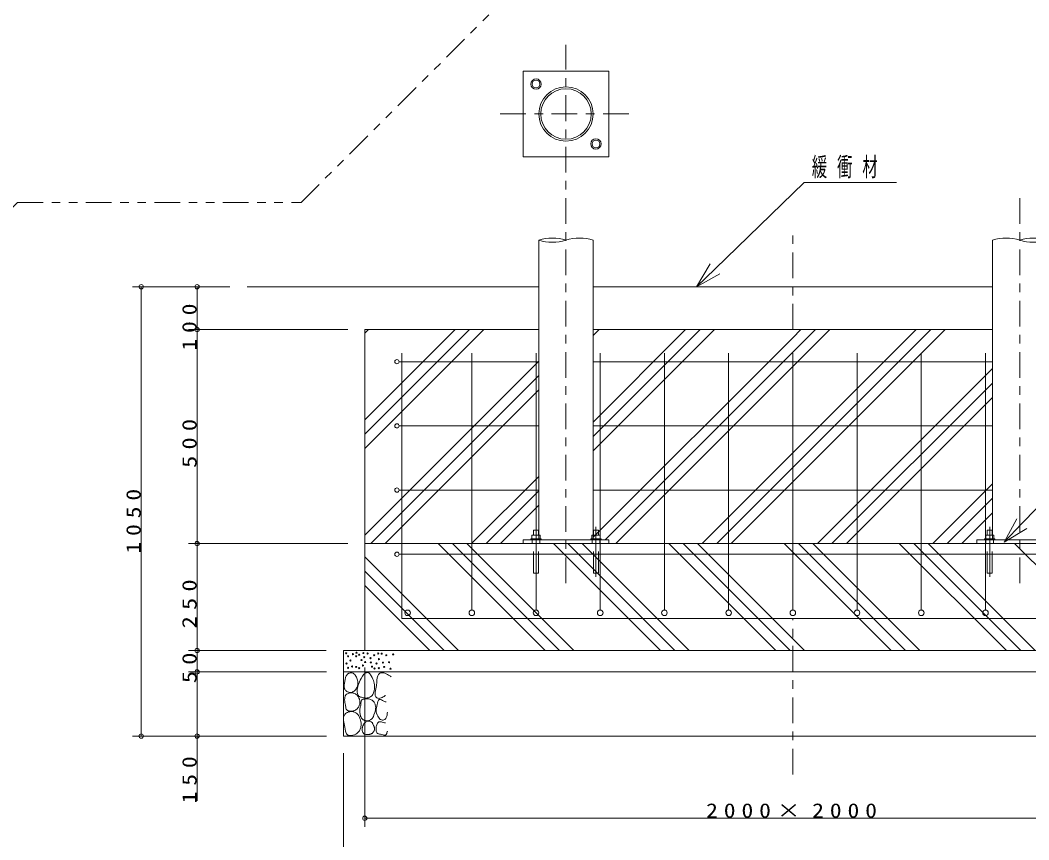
# Model space of a CAD drawing. Units: millimetres on the paper. Extents: x 0 to 420, y -594 to 297.
# Drawn here: x 216.1 to 333.9, y -537.6 to -441.9 of the extents above; entities that cross this region are included whole.
import ezdxf

# ---------------------------------------------------------------- set-up
doc = ezdxf.new("R2010")
doc.units = ezdxf.units.MM
for name, pattern in [('USER1', [4.5, 2.5, -2]), ('USER2', [6, 3, -1, 1, -1]), ('USER3', [8, 3, -1, 1, -1, 1, -1])]:
    doc.linetypes.add(name, pattern=pattern)
for name, color, linetype, lineweight in [('0_2', 7, 'Continuous', 13), ('2D_DIMENSION', 7, 'Continuous', 13), ('2D_OUTLINE', 7, 'USER3', 13), ('3D_GLINE', 7, 'Continuous', 13), ('FOOTING_C', 7, 'USER2', 13), ('HAT', 7, 'Continuous', 13), ('TEXT', 7, 'Continuous', 13)]:
    doc.layers.add(name, color=color, linetype=linetype, lineweight=lineweight)
doc.styles.add('ＭＳ ゴシック', font='')
doc.styles.get('ＭＳ ゴシック').set_extended_font_data('MS Gothic')

msp = doc.modelspace()

# ---------------------------------------------------------------- linework, layer by layer
at = {"layer": '0_2'}
for p, q in [((274.88, -457.826), (274.88, -447.826)), ((284.88, -447.826), (274.88, -447.826)), ((284.88, -457.826), (284.88, -447.826)), ((284.88, -457.826), (274.88, -457.826)), ((276.705, -502.566), (276.705, -467.566)), ((283.055, -502.566), (283.055, -467.566)), ((329.705, -502.566), (329.705, -467.566)), ((256.38, -478.016), (276.705, -478.016)), ((256.38, -515.516), (256.38, -478.016)), ((283.055, -478.016), (329.705, -478.016)), ((260.38, -481.766), (276.705, -481.766)), ((260.705, -511.766), (260.705, -480.766)), ((268.88, -510.791), (268.88, -480.766)), ((276.38, -510.791), (276.38, -480.766)), ((283.055, -481.766), (329.705, -481.766)), ((283.88, -510.791), (283.88, -480.766)), ((291.38, -510.791), (291.38, -480.766)), ((298.88, -510.791), (298.88, -480.766)), ((306.38, -510.791), (306.38, -480.766)), ((313.88, -510.791), (313.88, -480.766)), ((321.38, -510.791), (321.38, -480.766)), ((328.88, -510.791), (328.88, -480.766)), ((260.38, -489.266), (276.705, -489.266)), ((283.055, -489.266), (329.705, -489.266)), ((260.38, -496.766), (276.705, -496.766)), ((283.055, -496.766), (329.705, -496.766)), ((276.08, -502.051), (276.08, -501.466)), ((276.08, -501.466), (276.68, -501.466)), ((276.38, -506.915), (276.38, -501.08)), ((276.68, -502.051), (276.68, -501.466)), ((283.08, -502.051), (283.08, -501.466)), ((283.08, -501.466), (283.68, -501.466)), ((283.38, -506.915), (283.38, -501.08)), ((283.68, -502.051), (283.68, -501.466)), ((329.08, -502.051), (329.08, -501.466)), ((329.08, -501.466), (329.68, -501.466)), ((329.38, -506.915), (329.38, -501.08)), ((329.68, -502.051), (329.68, -501.466)), ((256.38, -503.016), (356.38, -503.016)), ((274.88, -503.016), (274.88, -502.566)), ((284.88, -502.566), (274.88, -502.566)), ((275.78, -502.451), (276.98, -502.451)), ((275.78, -502.451), (275.78, -502.566)), ((275.905, -502.051), (275.905, -502.451)), ((275.905, -502.051), (276.855, -502.051)), ((275.93, -503.016), (275.93, -502.566)), ((276.38, -502.051), (276.38, -502.451)), ((276.83, -503.016), (276.83, -502.566)), ((276.855, -502.051), (276.855, -502.451)), ((276.98, -502.451), (276.98, -502.566)), ((282.78, -502.451), (283.98, -502.451)), ((282.78, -502.451), (282.78, -502.566)), ((282.905, -502.051), (282.905, -502.451)), ((282.905, -502.051), (283.855, -502.051)), ((282.93, -503.016), (282.93, -502.566)), ((283.38, -502.051), (283.38, -502.451)), ((283.83, -503.016), (283.83, -502.566)), ((283.855, -502.051), (283.855, -502.451)), ((283.98, -502.451), (283.98, -502.566)), ((284.88, -503.016), (284.88, -502.566)), ((327.88, -502.566), (337.88, -502.566)), ((327.88, -503.016), (327.88, -502.566)), ((328.78, -502.451), (329.98, -502.451)), ((328.78, -502.451), (328.78, -502.566)), ((328.905, -502.051), (328.905, -502.451)), ((328.905, -502.051), (329.855, -502.051)), ((328.93, -503.016), (328.93, -502.566)), ((329.38, -502.051), (329.38, -502.451)), ((329.83, -503.016), (329.83, -502.566)), ((329.855, -502.051), (329.855, -502.451)), ((329.98, -502.451), (329.98, -502.566)), ((260.38, -504.266), (317.63, -504.266)), ((352.38, -504.266), (306.38, -504.266)), ((260.705, -511.766), (352.055, -511.766)), ((253.88, -515.516), (253.88, -525.516)), ((253.88, -515.516), (358.88, -515.516)), ((253.88, -518.016), (358.88, -518.016)), ((253.88, -525.516), (358.88, -525.516))]:
    msp.add_line(p, q, dxfattribs=at)
at = {"layer": '0_2', "linetype": 'USER1'}
for p, q in [((276.08, -506.466), (276.08, -503.016)), ((276.68, -506.466), (276.68, -503.016)), ((283.08, -506.466), (283.08, -503.016)), ((283.68, -506.466), (283.68, -503.016)), ((329.08, -506.466), (329.08, -503.016)), ((329.68, -506.466), (329.68, -503.016)), ((276.08, -506.466), (276.68, -506.466)), ((283.08, -506.466), (283.68, -506.466)), ((329.08, -506.466), (329.68, -506.466))]:
    msp.add_line(p, q, dxfattribs=at)
at = {"layer": '0_2'}
for centre, radius in [((276.38, -449.326), 0.6), ((276.38, -449.326), 0.45), ((279.88, -452.826), 3.175), ((279.88, -452.826), 2.95), ((283.38, -456.326), 0.6), ((283.38, -456.326), 0.45), ((260.13, -481.766), 0.25), ((260.13, -489.266), 0.25), ((260.13, -496.766), 0.25), ((260.13, -504.266), 0.25), ((261.38, -511.116), 0.325), ((268.88, -511.116), 0.325), ((276.38, -511.116), 0.325), ((283.88, -511.116), 0.325), ((291.38, -511.116), 0.325), ((298.88, -511.116), 0.325), ((306.38, -511.116), 0.325), ((313.88, -511.116), 0.325), ((321.38, -511.116), 0.325), ((328.88, -511.116), 0.325)]:
    msp.add_circle(centre, radius, dxfattribs=at)
for centre, start, end in [((278.292, -472.481), 72.10108, 107.89892), ((278.292, -462.65), 252.10108, 287.89892), ((281.467, -472.481), 72.10108, 107.89892), ((331.292, -472.481), 72.10108, 107.89892), ((334.467, -472.481), 72.10108, 107.89892), ((334.467, -462.65), 252.10108, 287.89892)]:
    msp.add_arc(centre, 5.165, start, end, dxfattribs=at)
at = {"layer": '2D_DIMENSION'}
for p, q in [((240.63, -473.016), (229.256, -473.016)), ((230.256, -473.016), (230.256, -473.516)), ((230.256, -473.516), (230.256, -525.016)), ((240.63, -473.016), (235.785, -473.016)), ((236.785, -473.016), (236.785, -473.516)), ((236.785, -473.516), (236.785, -477.516)), ((254.38, -478.016), (235.785, -478.016)), ((254.38, -478.016), (235.785, -478.016)), ((236.785, -478.016), (236.785, -477.516)), ((236.785, -478.016), (236.785, -478.516)), ((236.785, -478.516), (236.785, -502.516)), ((254.38, -503.016), (235.785, -503.016)), ((254.38, -503.016), (235.785, -503.016)), ((236.785, -503.016), (236.785, -502.516)), ((236.785, -503.016), (236.785, -503.516)), ((236.785, -503.516), (236.785, -515.016)), ((236.785, -515.016), (236.785, -514.516)), ((251.88, -515.516), (235.785, -515.516)), ((251.88, -515.516), (235.785, -515.516)), ((236.785, -515.516), (236.785, -515.016)), ((236.785, -515.516), (236.785, -515.016)), ((236.785, -515.516), (236.785, -518.011)), ((251.886, -518.011), (235.785, -518.011)), ((251.886, -518.011), (235.785, -518.011)), ((236.785, -518.011), (236.785, -518.511)), ((236.785, -518.011), (236.785, -518.511)), ((256.38, -517.516), (256.38, -536.116)), ((236.785, -518.511), (236.785, -525.011)), ((236.785, -518.511), (236.785, -519.011)), ((230.256, -525.516), (230.256, -525.016)), ((236.785, -525.511), (236.785, -525.011)), ((251.88, -525.516), (229.256, -525.516)), ((251.886, -525.511), (235.785, -525.511)), ((236.785, -525.511), (236.785, -533.087)), ((253.88, -527.516), (253.88, -544.145)), ((256.38, -535.116), (256.88, -535.116)), ((256.88, -535.116), (355.88, -535.116))]:
    msp.add_line(p, q, dxfattribs=at)
for centre in [(230.256, -473.016), (236.785, -473.016), (236.785, -478.016), (236.785, -478.016), (236.785, -503.016), (236.785, -503.016), (236.785, -515.516), (236.785, -515.516), (236.785, -518.011), (236.785, -518.011), (230.256, -525.516), (236.785, -525.511), (256.38, -535.116)]:
    msp.add_circle(centre, 0.25, dxfattribs=at)
at = {"layer": '2D_OUTLINE'}
msp.add_lwpolyline([(274.131, -402.354), (248.94, -377.164), (233.539, -377.164), (201.001, -344.626), (167.342, -344.626), (139.641, -372.326), (106.147, -372.326), (99.585, -378.888), (62.697, -378.888), (41.858, -399.727), (41.858, -427.33), (61.377, -446.848), (77.42, -446.848), (112.325, -481.754), (145.71, -481.754), (151.808, -475.655), (203.322, -475.655), (215.808, -463.17), (248.94, -463.17), (274.131, -437.979)], close=True, dxfattribs=at)
at = {"layer": '3D_GLINE'}
for p, q in [((242.63, -473.016), (276.705, -473.016)), ((283.055, -473.016), (329.705, -473.016))]:
    msp.add_line(p, q, dxfattribs=at)
at = {"layer": 'FOOTING_C'}
for p, q in [((279.88, -507.645), (279.88, -444.752)), ((272.204, -452.826), (287.609, -452.826)), ((332.88, -507.645), (332.88, -462.262)), ((306.38, -478.016), (306.38, -466.635)), ((306.38, -529.988), (306.38, -511.766))]:
    msp.add_line(p, q, dxfattribs=at)
at = {"layer": 'HAT'}
for p, q in [((256.38, -488.552), (266.917, -478.016)), ((256.38, -490.236), (268.601, -478.016)), ((256.38, -491.92), (270.284, -478.016)), ((256.38, -478.45), (256.814, -478.016)), ((283.055, -488.818), (293.858, -478.016)), ((283.055, -490.502), (295.541, -478.016)), ((283.055, -492.186), (297.225, -478.016)), ((283.055, -478.715), (283.755, -478.016)), ((306.38, -492.434), (320.798, -478.016)), ((306.38, -478.964), (307.328, -478.016)), ((306.38, -494.118), (322.482, -478.016)), ((306.38, -480.647), (309.012, -478.016)), ((306.38, -495.802), (324.166, -478.016)), ((306.38, -482.331), (310.696, -478.016)), ((283.055, -502.289), (306.38, -478.964)), ((284.462, -502.566), (306.38, -480.647)), ((256.38, -502.023), (276.705, -481.698)), ((285.696, -503.016), (306.38, -482.331)), ((309.269, -503.016), (329.705, -482.579)), ((257.071, -503.016), (276.705, -483.382)), ((258.755, -503.016), (276.705, -485.065)), ((310.953, -503.016), (329.705, -484.263)), ((312.636, -503.016), (329.705, -485.947)), ((295.798, -503.016), (306.38, -492.434)), ((297.482, -503.016), (306.38, -494.118)), ((268.858, -503.016), (276.705, -495.168)), ((299.166, -503.016), (306.38, -495.802)), ((270.541, -503.016), (276.705, -496.852)), ((322.739, -503.016), (329.705, -496.05)), ((324.423, -503.016), (329.705, -497.734)), ((272.225, -503.016), (276.705, -498.536)), ((326.107, -503.016), (329.705, -499.417)), ((277.438, -515.516), (264.938, -503.016)), ((279.121, -515.516), (266.621, -503.016)), ((280.805, -515.516), (268.305, -503.016)), ((290.908, -515.516), (278.408, -503.016)), ((292.592, -515.516), (280.092, -503.016)), ((294.276, -515.516), (281.776, -503.016)), ((304.378, -515.516), (291.878, -503.016)), ((306.062, -515.516), (293.562, -503.016)), ((307.746, -515.516), (295.246, -503.016)), ((317.849, -515.516), (305.349, -503.016)), ((319.532, -515.516), (307.032, -503.016)), ((321.216, -515.516), (308.716, -503.016)), ((331.319, -515.516), (318.819, -503.016)), ((333.003, -515.516), (320.503, -503.016)), ((334.687, -515.516), (322.187, -503.016)), ((344.789, -515.516), (332.289, -503.016)), ((267.335, -515.516), (256.38, -504.561)), ((265.651, -515.516), (256.38, -506.244)), ((263.967, -515.516), (256.38, -507.928))]:
    msp.add_line(p, q, dxfattribs=at)
for points in [[(254.045, -519.104), (254.083, -518.888), (254.13, -518.671), (254.164, -518.567), (254.207, -518.47), (254.263, -518.381), (254.333, -518.302), (254.393, -518.255), (254.459, -518.214), (254.53, -518.181), (254.605, -518.155), (254.682, -518.138), (254.76, -518.13), (254.837, -518.131), (254.911, -518.142), (254.964, -518.157), (255.015, -518.178), (255.064, -518.204), (255.11, -518.235), (255.196, -518.31), (255.272, -518.4), (255.339, -518.501), (255.397, -518.612), (255.447, -518.728), (255.488, -518.848), (255.526, -518.986), (255.552, -519.124), (255.565, -519.261), (255.566, -519.395), (255.552, -519.528), (255.525, -519.657), (255.482, -519.783), (255.424, -519.906), (255.364, -520.003), (255.294, -520.096), (255.215, -520.181), (255.128, -520.256), (255.034, -520.32), (254.934, -520.37), (254.828, -520.404), (254.718, -520.419), (254.626, -520.417), (254.533, -520.402), (254.442, -520.375), (254.354, -520.338), (254.272, -520.29), (254.197, -520.234), (254.131, -520.169), (254.077, -520.098), (254.046, -520.046), (254.021, -519.99), (254.002, -519.933), (253.987, -519.873), (253.971, -519.749), (253.97, -519.621), (253.98, -519.49), (253.998, -519.358)], [(256.322, -521.061), (256.15, -521.027), (255.976, -520.984), (255.893, -520.956), (255.815, -520.923), (255.743, -520.883), (255.681, -520.836), (255.631, -520.784), (255.589, -520.724), (255.556, -520.659), (255.531, -520.587), (255.512, -520.511), (255.5, -520.431), (255.493, -520.261), (255.506, -520.082), (255.534, -519.901), (255.572, -519.723), (255.617, -519.553), (255.679, -519.351), (255.75, -519.163), (255.834, -518.977), (255.937, -518.783), (256.094, -518.532), (256.182, -518.41), (256.276, -518.299), (256.373, -518.205), (256.473, -518.132), (256.524, -518.106), (256.574, -518.088), (256.625, -518.078), (256.675, -518.078), (256.757, -518.098), (256.838, -518.141), (256.916, -518.203), (256.992, -518.282), (257.064, -518.374), (257.132, -518.474), (257.253, -518.687), (257.333, -518.856), (257.399, -519.022), (257.451, -519.185), (257.489, -519.346), (257.513, -519.508), (257.524, -519.67), (257.523, -519.835), (257.509, -520.002), (257.471, -520.233), (257.442, -520.346), (257.404, -520.457), (257.358, -520.563), (257.302, -520.663), (257.235, -520.754), (257.157, -520.836), (257.071, -520.904), (256.975, -520.96), (256.873, -521.006), (256.765, -521.041), (256.654, -521.064), (256.542, -521.075), (256.431, -521.074)], [(254.109, -521.894), (254.057, -521.584), (254.037, -521.422), (254.026, -521.261), (254.03, -521.105), (254.039, -521.03), (254.053, -520.958), (254.072, -520.889), (254.099, -520.824), (254.132, -520.764), (254.173, -520.708), (254.209, -520.669), (254.249, -520.634), (254.341, -520.572), (254.445, -520.523), (254.558, -520.487), (254.677, -520.465), (254.799, -520.457), (254.921, -520.463), (255.039, -520.483), (255.103, -520.501), (255.164, -520.524), (255.28, -520.581), (255.386, -520.654), (255.482, -520.74), (255.567, -520.839), (255.639, -520.947), (255.699, -521.065), (255.745, -521.189), (255.768, -521.277), (255.784, -521.366), (255.794, -521.457), (255.797, -521.548), (255.793, -521.64), (255.782, -521.731), (255.764, -521.82), (255.74, -521.908), (255.708, -521.994), (255.67, -522.076), (255.625, -522.155), (255.573, -522.229), (255.514, -522.299), (255.448, -522.363), (255.376, -522.421), (255.296, -522.472), (255.229, -522.507), (255.158, -522.537), (255.085, -522.563), (255.01, -522.583), (254.934, -522.599), (254.857, -522.61), (254.781, -522.615), (254.706, -522.616), (254.632, -522.61), (254.562, -522.599), (254.495, -522.582), (254.432, -522.56), (254.374, -522.531), (254.321, -522.496), (254.276, -522.455), (254.237, -522.408), (254.206, -522.354), (254.182, -522.295), (254.164, -522.232), (254.149, -522.166)], [(255.905, -521.894), (255.92, -521.831), (255.927, -521.764), (255.93, -521.627), (255.937, -521.496), (255.948, -521.436), (255.97, -521.381), (256.003, -521.332), (256.048, -521.29), (256.102, -521.255), (256.163, -521.225), (256.231, -521.201), (256.302, -521.182), (256.451, -521.157), (256.559, -521.147), (256.665, -521.146), (256.767, -521.152), (256.866, -521.167), (256.962, -521.191), (257.052, -521.223), (257.139, -521.265), (257.221, -521.317), (257.286, -521.369), (257.347, -521.426), (257.404, -521.49), (257.456, -521.558), (257.502, -521.63), (257.543, -521.705), (257.578, -521.783), (257.606, -521.862), (257.639, -522.007), (257.652, -522.153), (257.647, -522.302), (257.627, -522.451), (257.595, -522.601), (257.552, -522.751), (257.445, -523.049), (257.38, -523.208), (257.304, -523.356), (257.26, -523.425), (257.21, -523.488), (257.155, -523.545), (257.092, -523.594), (257.041, -523.626), (256.986, -523.653), (256.867, -523.693), (256.74, -523.715), (256.608, -523.72), (256.477, -523.706), (256.351, -523.676), (256.234, -523.628), (256.18, -523.597), (256.13, -523.562), (256.054, -523.492), (255.99, -523.411), (255.938, -523.32), (255.896, -523.222), (255.864, -523.119), (255.839, -523.012), (255.821, -522.902), (255.809, -522.792), (255.802, -522.675), (255.8, -522.56), (255.804, -522.445), (255.813, -522.333), (255.828, -522.222), (255.848, -522.112), (255.874, -522.003)], [(254.045, -524.46), (253.953, -524.081), (253.915, -523.882), (253.89, -523.683), (253.885, -523.489), (253.891, -523.396), (253.904, -523.305), (253.926, -523.218), (253.956, -523.136), (253.995, -523.058), (254.045, -522.985), (254.133, -522.892), (254.239, -522.813), (254.359, -522.747), (254.489, -522.696), (254.627, -522.662), (254.767, -522.644), (254.905, -522.645), (255.039, -522.664), (255.117, -522.686), (255.191, -522.714), (255.262, -522.75), (255.33, -522.791), (255.455, -522.892), (255.566, -523.012), (255.664, -523.149), (255.748, -523.299), (255.818, -523.459), (255.873, -523.626), (255.923, -523.845), (255.938, -523.955), (255.947, -524.065), (255.949, -524.175), (255.944, -524.284), (255.931, -524.39), (255.911, -524.495), (255.884, -524.597), (255.848, -524.697), (255.805, -524.792), (255.753, -524.884), (255.692, -524.97), (255.623, -525.052), (255.544, -525.128), (255.456, -525.198), (255.315, -525.286), (255.161, -525.358), (254.999, -525.412), (254.837, -525.446), (254.68, -525.456), (254.605, -525.452), (254.534, -525.441), (254.467, -525.423), (254.406, -525.399), (254.35, -525.366), (254.301, -525.326), (254.239, -525.248), (254.192, -525.155), (254.157, -525.049), (254.13, -524.934), (254.089, -524.693)], [(256.387, -525.294), (256.347, -525.279), (256.31, -525.258), (256.275, -525.233), (256.243, -525.204), (256.213, -525.172), (256.186, -525.135), (256.162, -525.096), (256.141, -525.055), (256.106, -524.967), (256.081, -524.873), (256.068, -524.778), (256.066, -524.685), (256.071, -524.619), (256.082, -524.555), (256.098, -524.494), (256.118, -524.434), (256.167, -524.318), (256.226, -524.204), (256.284, -524.102), (256.349, -524.006), (256.385, -523.961), (256.425, -523.92), (256.468, -523.883), (256.515, -523.851), (256.585, -523.816), (256.66, -523.791), (256.74, -523.776), (256.822, -523.771), (256.903, -523.776), (256.982, -523.791), (257.056, -523.816), (257.125, -523.851), (257.175, -523.887), (257.22, -523.93), (257.261, -523.978), (257.297, -524.03), (257.33, -524.086), (257.36, -524.145), (257.413, -524.268), (257.462, -524.397), (257.482, -524.461), (257.499, -524.526), (257.511, -524.59), (257.517, -524.654), (257.517, -524.718), (257.509, -524.781), (257.494, -524.841), (257.472, -524.901), (257.443, -524.958), (257.408, -525.013), (257.368, -525.065), (257.323, -525.113), (257.274, -525.158), (257.221, -525.198), (257.175, -525.227), (257.127, -525.253), (257.077, -525.275), (257.027, -525.294), (256.975, -525.31), (256.922, -525.323), (256.814, -525.339), (256.705, -525.344), (256.596, -525.338), (256.489, -525.321)]]:
    msp.add_lwpolyline(points, close=True, dxfattribs=at)
for points in [[(259.467, -518.591), (259.371, -518.526), (259.146, -518.381), (259.017, -518.306), (258.889, -518.238), (258.729, -518.17), (258.583, -518.128), (258.452, -518.108), (258.333, -518.111), (258.228, -518.133), (258.137, -518.174), (258.058, -518.231), (257.991, -518.302), (257.933, -518.392), (257.887, -518.494), (257.851, -518.606), (257.824, -518.725), (257.788, -518.978), (257.766, -519.232), (257.731, -519.622), (257.705, -519.811), (257.67, -520.002), (257.626, -520.196), (257.588, -520.392), (257.578, -520.489), (257.575, -520.585), (257.584, -520.679), (257.606, -520.772), (257.635, -520.845), (257.675, -520.915), (257.725, -520.977), (257.787, -521.03), (257.86, -521.07), (257.945, -521.096), (258.042, -521.104), (258.151, -521.093), (258.277, -521.058), (258.406, -521.006), (258.53, -520.945), (258.639, -520.882), (258.722, -520.826), (258.772, -520.784), (258.78, -520.77), (258.777, -520.763), (258.729, -520.772)], [(258.889, -521.51), (258.834, -521.506), (258.777, -521.495), (258.662, -521.457), (258.432, -521.348), (258.323, -521.295), (258.222, -521.256), (258.175, -521.244), (258.132, -521.239), (258.091, -521.241), (258.055, -521.253), (258.01, -521.286), (257.972, -521.337), (257.94, -521.401), (257.913, -521.477), (257.869, -521.65), (257.83, -521.83), (257.741, -522.201), (257.71, -522.369), (257.703, -522.452), (257.702, -522.536), (257.708, -522.615), (257.72, -522.695), (257.761, -522.856), (257.82, -523.017), (257.894, -523.177), (257.964, -523.304), (258.044, -523.421), (258.088, -523.473), (258.137, -523.52), (258.19, -523.561), (258.247, -523.594), (258.334, -523.627), (258.426, -523.643), (258.521, -523.64), (258.616, -523.616), (258.662, -523.596), (258.707, -523.569), (258.75, -523.537), (258.79, -523.498), (258.828, -523.453), (258.863, -523.4), (258.894, -523.341), (258.921, -523.274), (258.952, -523.169), (258.976, -523.058), (259.004, -522.853), (259.016, -522.73), (259.017, -522.76)], [(258.793, -523.979), (258.698, -523.962), (258.601, -523.937), (258.406, -523.879), (258.312, -523.855), (258.22, -523.839), (258.134, -523.836), (258.094, -523.841), (258.055, -523.851), (258.018, -523.866), (257.982, -523.886), (257.949, -523.912), (257.918, -523.941), (257.889, -523.975), (257.862, -524.013), (257.815, -524.098), (257.775, -524.195), (257.743, -524.3), (257.719, -524.411), (257.702, -524.524), (257.694, -524.628), (257.692, -524.731), (257.698, -524.829), (257.712, -524.922), (257.735, -525.008), (257.767, -525.083), (257.787, -525.117), (257.809, -525.147), (257.835, -525.174), (257.862, -525.198), (257.91, -525.227), (257.964, -525.248), (258.023, -525.264), (258.087, -525.276), (258.226, -525.297), (258.376, -525.326), (258.536, -525.371), (258.614, -525.39), (258.688, -525.401), (258.724, -525.401), (258.758, -525.398), (258.791, -525.39), (258.821, -525.377), (258.85, -525.359), (258.876, -525.334), (258.9, -525.302), (258.921, -525.262), (258.942, -525.207), (258.96, -525.147), (258.99, -525.032), (259.004, -524.988), (259.018, -524.96), (259.025, -524.954), (259.033, -524.953), (259.041, -524.96), (259.049, -524.973)]]:
    msp.add_lwpolyline(points, dxfattribs=at)
for centre in [(254.196, -515.838), (254.993, -515.942), (255.412, -515.775), (255.727, -516.005), (256.209, -515.817), (256.712, -515.859), (257.467, -516.068), (257.95, -515.859), (258.348, -515.88), (258.893, -516.068), (259.69, -515.963), (254.238, -517.033), (254.427, -516.194), (254.699, -516.676), (255.37, -516.194), (255.999, -516.634), (256.167, -517.263), (256.314, -516.299), (256.419, -516.865), (257.048, -516.404), (257.09, -516.907), (257.74, -517.033), (258.034, -516.529), (258.495, -516.928), (259.208, -516.886), (254.427, -517.536), (254.888, -517.389), (255.37, -517.431), (255.727, -517.578), (257.216, -517.41), (257.509, -517.62), (258.013, -517.578), (258.642, -517.431), (259.376, -517.641)]:
    msp.add_circle(centre, 0.0663, dxfattribs=at)
at = {"layer": 'TEXT'}
for p, q in [((297.296, -470.928), (307.719, -460.829)), ((307.719, -460.829), (318.488, -460.829)), ((333.142, -500.683), (363.693, -468.949)), ((295.141, -473.016), (296.736, -470.351)), ((295.141, -473.016), (297.296, -470.928)), ((297.855, -471.505), (295.141, -473.016)), ((331.061, -502.845), (332.563, -500.126)), ((331.061, -502.845), (333.142, -500.683)), ((333.721, -501.241), (331.061, -502.845))]:
    msp.add_line(p, q, dxfattribs=at)

# ---------------------------------------------------------------- texts
at = {"layer": '2D_DIMENSION', "char_height": 1.686, "attachment_point": 7, "rotation": 90, "style": 'ＭＳ ゴシック'}
for s, insert in [('\\T1.5;\\W1.2;100', (236.752, -480.477)), ('\\T1.5;\\W1.25;500', (236.752, -494.185)), ('\\T1.5;\\W1.2;1050', (230.223, -504.194)), ('\\T1.5;\\W1.25;250', (236.752, -512.935)), ('\\T1.5;\\W1.25;50', (236.752, -519.337)), ('\\T1.5;\\W1.2;150', (236.752, -533.382))]:
    msp.add_mtext(s, dxfattribs=dict(at, insert=insert))
at = {"layer": '2D_DIMENSION', "insert": (296.249, -535.082), "char_height": 1.686, "attachment_point": 7, "style": 'ＭＳ ゴシック'}
msp.add_mtext('\\T1.5;\\W1.2;2000×2000', dxfattribs=at)
at = {"layer": 'TEXT', "insert": (308.597, -460.346), "char_height": 2.199, "attachment_point": 7, "style": 'ＭＳ ゴシック'}
msp.add_mtext('\\T1.64;\\W0.6;緩衝材', dxfattribs=at)

doc.saveas('drawing.dxf')
